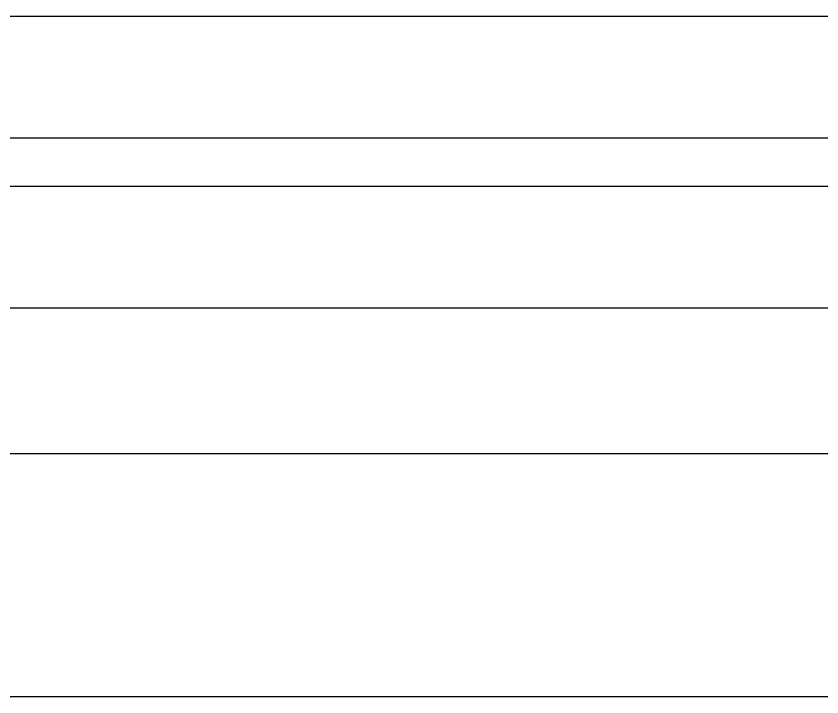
# Model space of a CAD drawing. Extents: x 1188826 to 1909461, y 608442 to 1651179.
# Drawn here: x 1701690 to 1702518, y 1048878 to 1049578 of the extents above; entities that cross this region are included whole.
import ezdxf

# ---------------------------------------------------------------- set-up
doc = ezdxf.new("R2010")
doc.units = 0
doc.header["$LTSCALE"] = 1000
doc.header["$MEASUREMENT"] = 0
doc.linetypes.add('ACAD_ISO10W100', pattern=[18.5, 12, -3, 0.5, -3])
doc.linetypes.add('DOTE', pattern=[2.42, 2, -0.2, 0.02, -0.2])
doc.layers.add('DOTE', color=19, linetype='DOTE', lineweight=9)
doc.layers.add('立面线', color=40, linetype='Continuous')

msp = doc.modelspace()

# ---------------------------------------------------------------- linework, layer by layer
at = {"layer": 'DOTE', "linetype": 'ACAD_ISO10W100', "ltscale": 100}
msp.add_line((1687342.46, 1049577.77), (1705542.34, 1049577.77), dxfattribs=at)
at = {"layer": '立面线'}
for p, q in [((1687842.46, 1049577.77), (1705042.34, 1049577.77)), ((1687842.46, 1049452.77), (1705042.34, 1049452.77)), ((1687842.46, 1049402.77), (1705042.34, 1049402.77)), ((1687842.46, 1049277.77), (1705042.34, 1049277.77)), ((1704642.34, 1049127.77), (1688242.46, 1049127.77)), ((1703642.34, 1048877.77), (1689242.46, 1048877.77))]:
    msp.add_line(p, q, dxfattribs=at)

doc.saveas('drawing.dxf')
